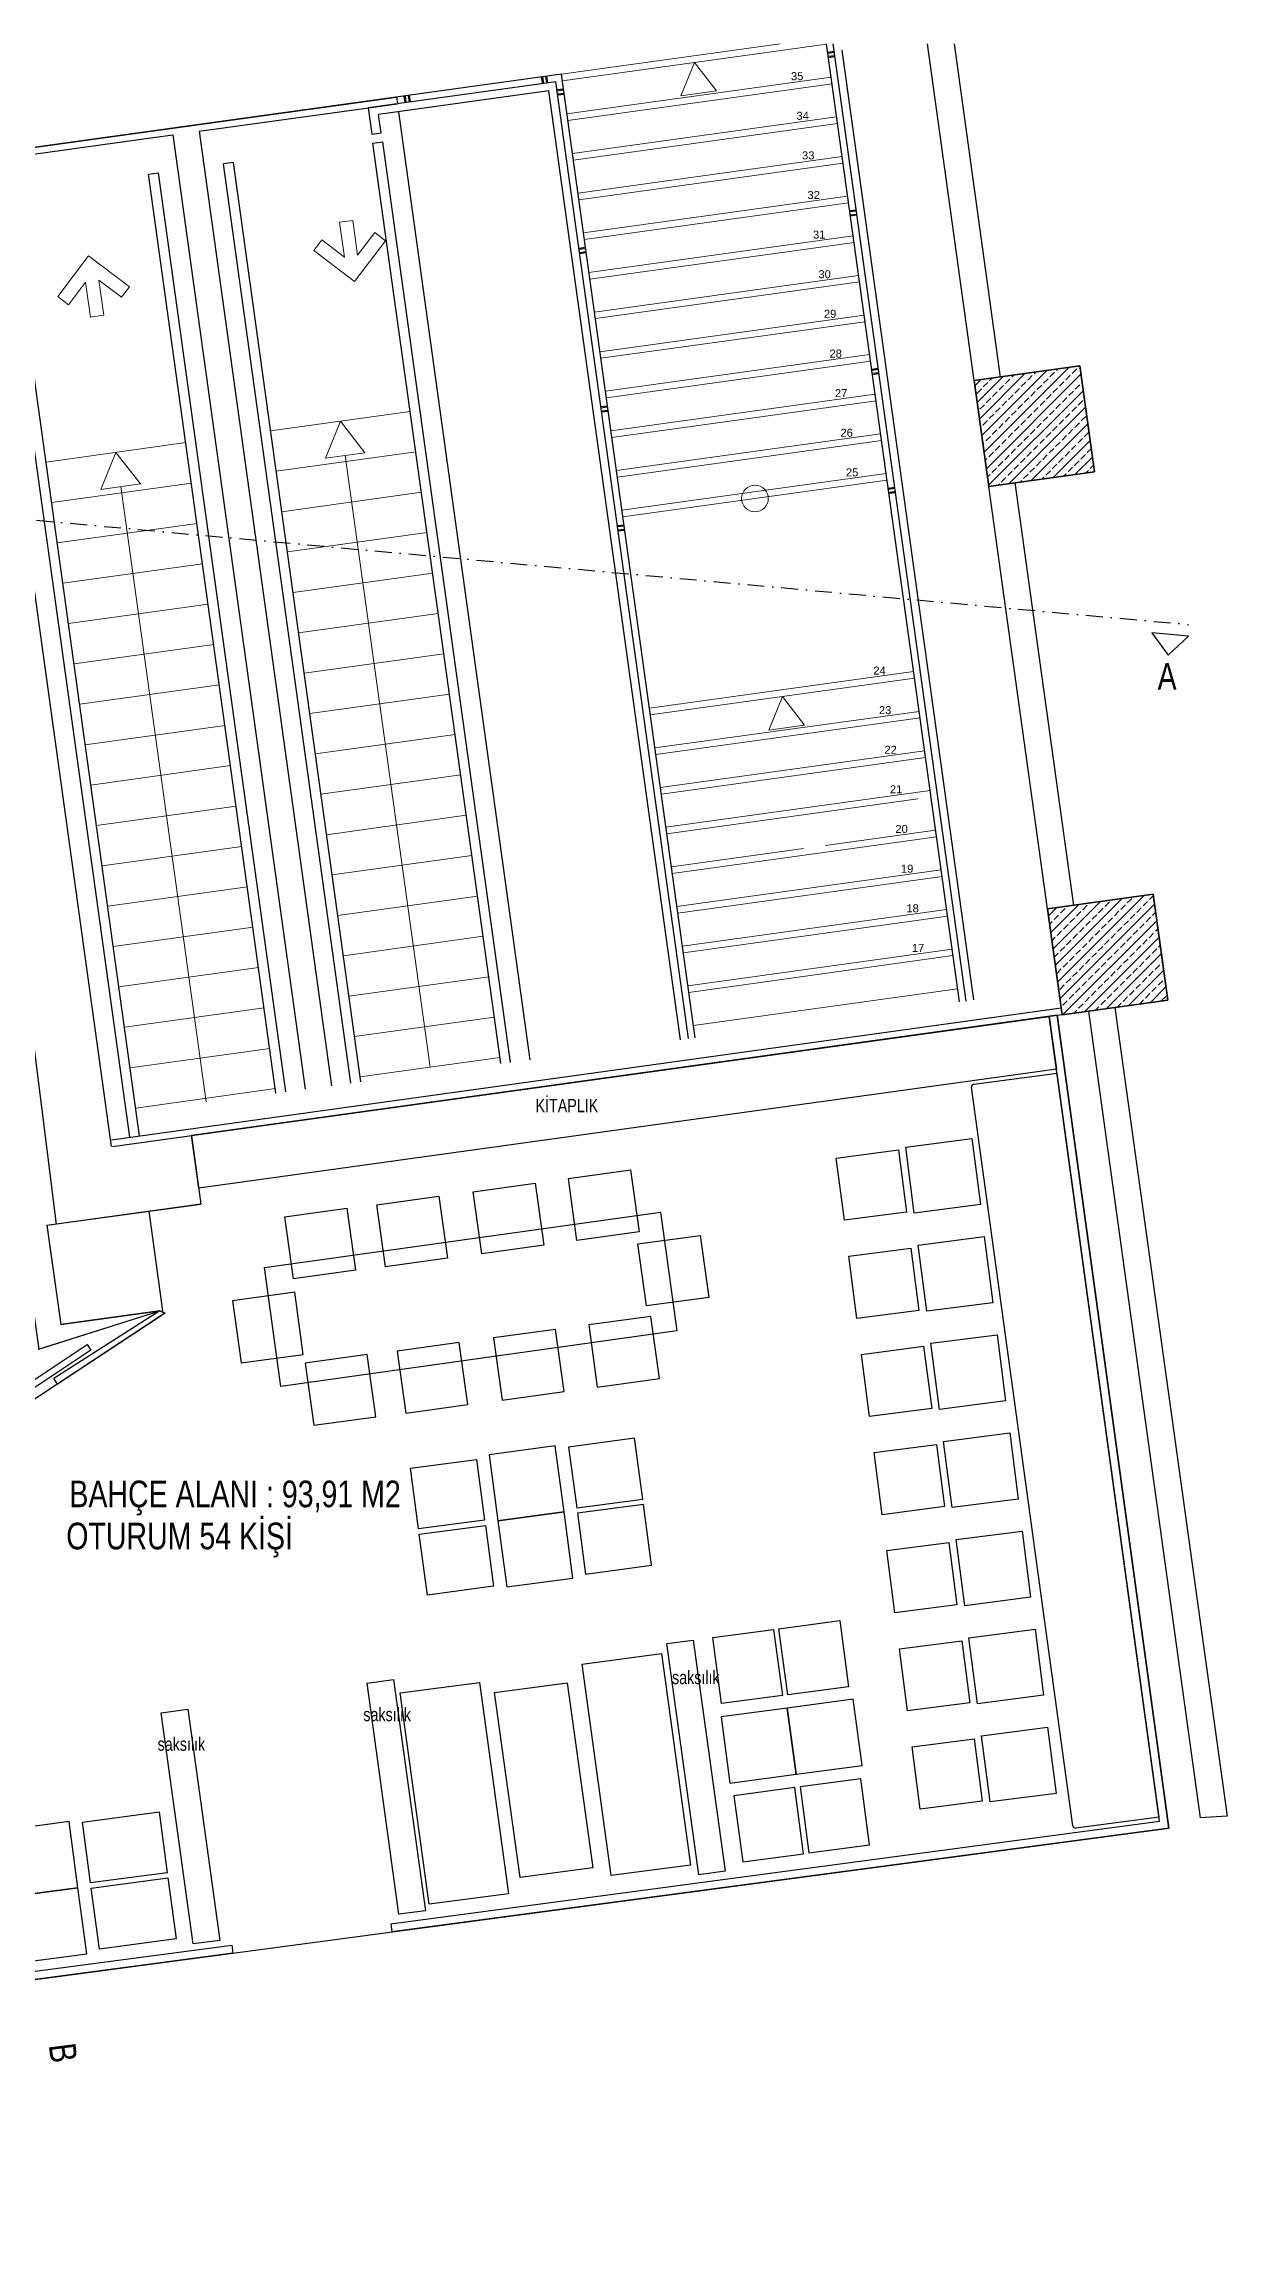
# Model space of a CAD drawing. Header units: millimetres. Extents: x 14735 to 40675, y 3704 to 9569.
# Drawn here: x 16732 to 17619, y 3855 to 5503 of the extents above; entities that cross this region are included whole.
import ezdxf

# ---------------------------------------------------------------- set-up
doc = ezdxf.new("R2010")
doc.units = ezdxf.units.MM
doc.linetypes.add('DASHDOT', pattern=[25.4, 12.7, -6.35, 0, -6.35])
doc.layers.get('0').update_dxf_attribs({"lineweight": 25})
for name, color, linetype, lineweight in [('cephe8', 252, 'Continuous', 13), ('doğrama', 146, 'Continuous', 25), ('duvar', 27, 'Continuous', 30), ('kesitçizgisi', 7, 'DASHDOT', 25), ('kolon', 68, 'Continuous', 35), ('merdiven', 59, 'Continuous', 20), ('tarama', 252, 'Continuous', 13), ('tefris', 30, 'Continuous', 30), ('tefrişoturum', 59, 'Continuous', 25), ('yazı', 7, 'Continuous', 20), ('yürüyen merdiven', 177, 'Continuous', 25)]:
    doc.layers.add(name, color=color, linetype=linetype, lineweight=lineweight)
doc.styles.add('1.20', font='arial.ttf', dxfattribs={"width": 0.8, "height": 6})
doc.styles.add('uban-2', font='GOTHIC.TTF', dxfattribs={"width": 0.8})
pattern_1 = [(45, (-12556.103, -2466.417), (-7.071068, 7.071068), []), (45, (-12549.043, -2466.417), (-7.071068, 7.071068), [4.8, -2])]

# ---------------------------------------------------------------- blocks, each defined once
blk = doc.blocks.new('tefriş')
at = {"layer": 'tefris', "linetype": 'Continuous'}
for points in [[(262.8, -454), (906.1, -364.8), (911.6, -404.4), (268.3, -493.6)], [(854.5, -505.9), (804.9, -512.3), (798.5, -462.7), (848.1, -456.3)], [(863.8, -579.5), (814.3, -585.9), (807.9, -536.3), (857.4, -529.9)], [(873.4, -653.1), (823.8, -659.5), (817.4, -609.9), (867, -603.5)], [(492.6, -742.9), (542.2, -736.3), (535.5, -686.8), (486, -693.4)], [(882.9, -726.7), (833.3, -733.1), (826.9, -683.5), (876.5, -677.1)], [(499.2, -792.5), (548.8, -785.9), (542.2, -736.3), (492.6, -742.9)], [(892.2, -800.3), (842.7, -806.7), (836.2, -757.1), (885.8, -750.7)], [(619.3, -835.1), (639.1, -832.5), (663, -1005.8), (643.2, -1008.4)], [(901.9, -873.8), (852.3, -880.2), (845.9, -830.7), (895.5, -824.2)], [(394.5, -864.7), (414.3, -862.1), (438.2, -1035.4), (418.4, -1038)], [(490, -871.8), (544.6, -864.6), (563.8, -1003.3), (509.3, -1010.5)], [(240.1, -886.9), (260, -884.3), (283.9, -1057.6), (264, -1060.2)], [(660, -890), (666.6, -939.6), (716.2, -933), (709.6, -883.4)], [(709.6, -883.4), (716.2, -933), (765.7, -926.4), (759.1, -876.8)], [(911.3, -947.4), (861.7, -953.8), (855.3, -904.3), (904.9, -897.8)], [(171, -968.5), (121.4, -975.1), (128.1, -1024.7), (177.6, -1018.1)], [(177.6, -1018.1), (128.1, -1024.7), (134.7, -1074.3), (184.2, -1067.6)]]:
    blk.add_lwpolyline(points, close=True, dxfattribs=at)
at = {"layer": 'tefris', "linetype": 'Continuous', "elevation": -99.1}
blk.add_lwpolyline([(614.5, -511.5), (626.9, -600.6), (329.8, -642.2), (317.4, -553.1)], close=True, dxfattribs=at)
at = {"layer": 'tefrişoturum'}
for p, q in [((849.5, -415.5), (912, -407.4)), ((988.5, -965.3), (912, -407.4)), ((923.8, -971.7), (847.8, -417.7)), ((988.5, -965.3), (926, -973.4))]:
    blk.add_line(p, q, dxfattribs=at)
for points in [[(746.4, -471), (793.1, -464.9), (799.1, -511.6), (752.5, -517.6)], [(474.1, -496.2), (520.6, -489.7), (527.1, -536.3), (480.5, -542.7)], [(545.5, -486.3), (592, -479.9), (598.5, -526.4), (551.9, -532.9)], [(332.7, -515), (379.3, -508.5), (385.7, -555.1), (339.2, -561.5)], [(401.9, -506), (448.4, -499.5), (454.9, -546.1), (408.3, -552.5)], [(755.8, -544.6), (802.4, -538.6), (808.4, -585.2), (761.8, -591.2)], [(567.1, -642.7), (613.7, -636.2), (607.3, -589.7), (560.7, -596.1)], [(423.5, -662.3), (470.1, -655.8), (463.6, -609.3), (417.1, -615.7)], [(495.7, -652.5), (542.3, -646), (535.8, -599.5), (489.3, -605.9)], [(354.4, -671.3), (401, -664.9), (394.5, -618.3), (348, -624.8)], [(765.3, -618.2), (811.9, -612.1), (818, -658.7), (771.4, -664.8)], [(774.8, -691.7), (821.5, -685.7), (827.5, -732.3), (780.9, -738.4)], [(784.2, -765.3), (830.8, -759.3), (836.8, -805.9), (790.2, -812)], [(793.9, -838.9), (840.5, -832.9), (846.5, -879.5), (799.9, -885.5)], [(803.2, -912.5), (849.9, -906.5), (855.9, -953.1), (809.3, -959.1)]]:
    blk.add_lwpolyline(points, close=True, dxfattribs=at)
at = {"layer": 'tefrişoturum', "elevation": -99.1}
for points in [[(597.6, -535.2), (644.2, -529.1), (650.7, -575.6), (604.1, -581.8)], [(340.2, -571.6), (293.6, -578.1), (300.1, -624.6), (346.6, -618.2)]]:
    blk.add_lwpolyline(points, close=True, dxfattribs=at)
at = {"layer": 'tefrişoturum', "linetype": 'Continuous'}
for points in [[(545.6, -687.7), (551.7, -733.3), (601.2, -726.7), (595.1, -681.1)], [(476.5, -696.9), (482.6, -742.5), (433.1, -749.1), (427, -703.5)], [(552.2, -737.3), (558.3, -782.9), (607.8, -776.3), (601.8, -730.7)], [(483.2, -746.5), (489.2, -792.1), (439.7, -798.7), (433.6, -753.1)], [(755.6, -867.4), (710, -873.4), (703.4, -823.9), (749, -817.8)], [(706, -874), (660.4, -880), (653.8, -830.5), (699.4, -824.4)], [(555.8, -850.4), (615.3, -842.6), (637.1, -1001.1), (577.6, -1008.9)], [(419.2, -872), (478.7, -864.2), (500.5, -1022.7), (441, -1030.5)], [(764.8, -936.4), (719.2, -942.5), (725.8, -992), (771.4, -986)], [(715.2, -943), (669.6, -949.1), (676.2, -998.6), (721.8, -992.6)], [(187.1, -1014.5), (181, -968.9), (238.5, -961.3), (244.5, -1006.9)], [(193.7, -1064.1), (187.6, -1018.5), (245.1, -1010.8), (251.2, -1056.4)]]:
    blk.add_lwpolyline(points, close=True, dxfattribs=at)
at = {"layer": 'tefrişoturum'}
for centre, start, end in [((849.8, -417.5), 97.3739, 187.3739), ((925.8, -971.4), 187.3739, 277.3739)]:
    blk.add_arc(centre, 2, start, end, dxfattribs=at)
blk = doc.blocks.new('aquaplan')
at = {"layer": 'tarama'}
h = blk.add_hatch(dxfattribs=at)
h.set_pattern_fill('JIS_STN_2.5', color=256, scale=4)
h.set_pattern_definition(pattern_1)
h.paths.add_polyline_path([(929, 123), (849.8, 112), (860.8, 32.7), (940, 43.7)])
h = blk.add_hatch(dxfattribs=at)
h.set_pattern_fill('JIS_STN_2.5', color=256, scale=4)
h.set_pattern_definition(pattern_1)
h.paths.add_polyline_path([(984, -273.2), (904.8, -284.2), (915.8, -363.5), (995, -352.5)])
for p, q in [((983, -77.1), (995.4, -93.9)), ((1010.7, -79.6), (983, -77.1)), ((1010.7, -79.6), (995.4, -93.9))]:
    blk.add_line(p, q)
at = {"layer": 'cephe8'}
for p, q in [((441.7, -402.8), (378, 55.8)), ((273.7, -428.9), (209.7, 32.5)), ((706, -124.9), (695.8, -150)), ((706, -124.9), (722.6, -146.3)), ((722.6, -146.3), (695.8, -150))]:
    blk.add_line(p, q, dxfattribs=at)
for points in [[(385.1, 186.4), (354.5, 209.5), (360.6, 217.5), (377.5, 204.6), (373.9, 230.8), (383.8, 232.2), (387.4, 206), (400.3, 223), (408.2, 216.9), (385.1, 186.4)], [(185.6, 205.6), (216.2, 182.4), (210.2, 174.5), (193.2, 187.3), (196.9, 161.1), (186.9, 159.7), (183.3, 185.9), (170.5, 168.9), (162.5, 175), (185.6, 205.6)]]:
    blk.add_lwpolyline(points, dxfattribs=at)
for points in [[(363.2, 53.8), (392.9, 57.9), (374.5, 81.6)], [(194.8, 30.4), (224.5, 34.5), (206.1, 58.2)]]:
    blk.add_lwpolyline(points, close=True, dxfattribs=at)
blk.add_circle((685.4, 23.6), 10, dxfattribs=at)
at = {"layer": 'doğrama'}
for p, q in [((202.8, -457.2), (915.1, -358.4)), ((203.5, -462.2), (915.8, -363.4)), ((988.9, -968.3), (906.1, -364.7)), ((912.2, -363.9), (995.8, -973.5)), ((239, -585.5), (159.6, -636.2)), ((242.9, -587.3), (162.3, -640.4)), ((242.9, -587.3), (239, -585.5)), ((162.3, -640.4), (159.6, -636.2)), ((412.3, -1045.2), (988.9, -968.3)), ((995.8, -973.5), (413.1, -1051.2)), ((412.3, -1045.2), (413.1, -1051.2)), ((293.7, -1067.2), (-1324.4, -1283.1)), ((-1316.6, -1275.9), (292.9, -1061.1)), ((292.9, -1061.1), (293.7, -1067.2))]:
    blk.add_line(p, q, dxfattribs=at)
blk.add_lwpolyline([(184.6, -610.9), (187.3, -615.1), (141.4, -645.4), (138.7, -641.2)], close=True, dxfattribs=at)
at = {"layer": 'duvar'}
for p, q in [((849.8, 112), (814.8, 364.5)), ((869.6, 114.7), (835, 364.5)), ((924.6, -281.5), (880.6, 35.5)), ((904.8, -284.2), (860.8, 32.7)), ((935.5, -360.7), (1019.4, -965.6)), ((955.4, -358), (1039.5, -964.4)), ((262.8, -454.1), (269.8, -505.6)), ((154.3, -521.4), (269.8, -505.6)), ((154.3, -521.4), (164.7, -595.8)), ((241.3, -585.5), (231.1, -510.9)), ((148.1, -614.3), (239, -585.5)), ((239, -585.5), (164.7, -595.8)), ((1039.5, -964.4), (1019.4, -965.6))]:
    blk.add_line(p, q, dxfattribs=at)
at = {"layer": 'kesitçizgisi'}
blk.add_line((-1174.2, 126.8), (1010.7, -70.9), dxfattribs=at)
at = {"layer": 'kolon'}
for points in [[(929, 123), (849.8, 112), (860.8, 32.7), (940, 43.7)], [(984, -273.2), (904.8, -284.2), (915.8, -363.5), (995, -352.5)]]:
    blk.add_lwpolyline(points, close=True, dxfattribs=at)
at = {"layer": 'merdiven'}
for p, q in [((540.3, 341.7), (704.4, 364.5)), ((541, 336.8), (739.1, 364.2)), ((640, 350.5), (629.9, 325.5)), ((640, 350.5), (656.6, 329.2)), ((544.4, 312), (742.5, 339.5)), ((545.1, 307), (743.2, 334.5)), ((656.6, 329.2), (629.9, 325.5)), ((548.5, 282.3), (746.6, 309.8)), ((549.2, 277.3), (747.3, 304.8)), ((552.7, 252.6), (750.8, 280.1)), ((553.3, 247.6), (751.5, 275.1)), ((556.8, 222.9), (754.9, 250.3)), ((557.5, 217.9), (755.6, 245.4)), ((560.9, 193.1), (759, 220.6)), ((561.6, 188.2), (759.7, 215.7)), ((565, 163.4), (763.1, 190.9)), ((565.7, 158.5), (763.8, 186)), ((569.2, 133.7), (767.3, 161.2)), ((569.8, 128.8), (767.9, 156.2)), ((573.3, 104), (771.4, 131.5)), ((574, 99), (772.1, 126.5)), ((577.4, 74.3), (775.5, 101.8)), ((322.1, 74.3), (426.9, 88.8)), ((578.1, 69.3), (776.2, 96.8)), ((581.5, 44.6), (779.6, 72)), ((582.2, 39.6), (780.3, 67.1)), ((153.7, 50.9), (258.5, 65.5)), ((326.3, 44), (431.1, 58.6)), ((157.9, 20.7), (262.7, 35.2)), ((585.6, 14.8), (783.7, 42.3)), ((586.3, 9.9), (784.4, 37.4)), ((330.5, 13.7), (435.3, 28.3)), ((162.1, -9.6), (266.9, 4.9)), ((334.7, -16.5), (439.5, -2)), ((166.3, -39.9), (271.1, -25.4)), ((338.9, -46.8), (443.7, -32.3)), ((170.5, -70.2), (275.3, -55.6)), ((343.1, -77.1), (447.9, -62.5)), ((174.7, -100.4), (279.5, -85.9)), ((347.3, -107.4), (452.1, -92.8)), ((606.3, -133.7), (804.4, -106.2)), ((606.9, -138.7), (805, -111.2)), ((178.9, -130.7), (283.7, -116.2)), ((351.5, -137.6), (456.3, -123.1)), ((183.1, -161), (287.9, -146.5)), ((610.4, -163.4), (808.5, -136)), ((611.1, -168.4), (809.2, -140.9)), ((355.7, -167.9), (460.5, -153.4)), ((187.3, -191.3), (292.1, -176.7)), ((614.5, -193.2), (812.6, -165.7)), ((615.2, -198.1), (813.3, -170.6)), ((359.9, -198.2), (464.7, -183.6)), ((618.6, -222.9), (816.7, -195.4)), ((191.5, -221.5), (296.3, -207)), ((364.1, -228.5), (468.9, -213.9)), ((619.3, -227.8), (807.5, -201.7)), ((623.4, -257.5), (821.5, -230.1)), ((738.3, -236.6), (820.8, -225.1)), ((195.7, -251.8), (300.5, -237.3)), ((368.3, -258.7), (473.1, -244.2)), ((622.7, -252.6), (721.8, -238.9)), ((626.9, -282.3), (825, -254.8)), ((627.6, -287.3), (825.7, -259.8)), ((199.9, -282.1), (304.7, -267.6)), ((372.5, -289), (477.3, -274.5)), ((631, -312), (829.1, -284.5)), ((631.7, -317), (829.8, -289.5)), ((204.1, -312.4), (308.9, -297.8)), ((376.7, -319.3), (481.5, -304.7)), ((208.3, -342.6), (313.1, -328.1)), ((635.1, -341.7), (833.2, -314.3)), ((635.8, -346.7), (833.9, -319.2)), ((380.9, -349.6), (485.7, -335)), ((639.2, -371.5), (837.3, -344)), ((212.5, -372.9), (317.3, -358.4)), ((385.1, -379.8), (489.9, -365.3)), ((216.7, -403.2), (321.5, -388.7)), ((389.3, -410.1), (494.1, -395.6)), ((220.9, -433.5), (325.7, -418.9))]:
    blk.add_line(p, q, dxfattribs=at)
at = {"layer": 'yürüyen merdiven'}
for p, q in [((838.7, -353.9), (739.1, 364.5)), ((843.7, -353.2), (744.1, 364.5)), ((849.6, -352.4), (750.8, 359.8)), ((540.3, 341.7), (61.1, 275.2)), ((536, 336.1), (395.3, 316.5)), ((635.6, -381.4), (536, 336.1)), ((640.5, -380.7), (540.3, 341.7)), ((99.5, 280.6), (416.5, 324.5)), ((268.6, 299), (417.2, 319.6)), ((395.3, 316.5), (398, 296.7)), ((530.9, 329.3), (403, 311.6)), ((416.5, 324.5), (417.2, 319.6)), ((418, 313.6), (516.6, -397.2)), ((629.6, -382.2), (530.9, 329.3)), ((268.6, 299), (367.9, -416.7)), ((398, 296.7), (405, 297.7)), ((405, 297.7), (403, 311.6)), ((100.2, 275.6), (233.9, 294.2)), ((233.9, 294.2), (248.8, 296.2)), ((248.8, 296.2), (348.1, -419.3)), ((398.9, 290.1), (406.4, 291.1)), ((494.7, -400.1), (398.9, 290.1)), ((502.1, -399.2), (406.4, 291.1)), ((61.1, 275.2), (161.3, -520.5)), ((101, 269.7), (202.6, -462.3)), ((230.6, 266.7), (238, 267.8)), ((326.1, -422.2), (230.6, 266.7)), ((333.6, -421.2), (238, 267.8)), ((294.2, 275.6), (286.7, 274.5)), ((382.4, -414.9), (286.7, 274.5)), ((389.8, -413.9), (294.2, 275.6)), ((216.4, -455.4), (118.3, 251.2)), ((223.8, -454.3), (125.8, 252.2))]:
    blk.add_line(p, q, dxfattribs=at)
for points in [[(739.9, 358.4), (744.8, 359)], [(740, 357.6), (744.9, 358.2)], [(740.3, 355.2), (745.2, 355.8)], [(740.4, 354.4), (745.3, 355)], [(526.2, 334.7), (525.4, 339.6)], [(527, 334.8), (526.2, 339.7)], [(529.4, 335.1), (528.6, 340.1)], [(530.1, 335.3), (529.4, 340.2)], [(536.8, 330.2), (541.8, 330.8)], [(536.9, 329.4), (541.9, 330)], [(423.1, 320.4), (422.4, 325.3)], [(423.9, 320.5), (423.2, 325.4)], [(426.3, 320.8), (425.5, 325.8)], [(427.1, 321), (426.3, 325.9)], [(537.2, 327), (542.2, 327.6)], [(537.3, 326.2), (542.3, 326.8)], [(756.4, 239.5), (761.3, 240.1)], [(756.5, 238.7), (761.4, 239.3)], [(756.8, 236.3), (761.7, 236.9)], [(756.9, 235.5), (761.8, 236.2)], [(553.3, 211.3), (558.3, 212)], [(553.4, 210.5), (558.4, 211.2)], [(553.7, 208.2), (558.7, 208.8)], [(553.8, 207.4), (558.8, 208)], [(772.9, 120.6), (777.8, 121.3)], [(773, 119.8), (777.9, 120.5)], [(773.3, 117.5), (778.2, 118.1)], [(773.4, 116.7), (778.3, 117.3)], [(569.8, 92.5), (574.8, 93.1)], [(569.9, 91.7), (574.9, 92.3)], [(570.2, 89.3), (575.2, 89.9)], [(570.3, 88.5), (575.3, 89.1)], [(785.2, 31.4), (790.2, 32.1)], [(785.3, 30.6), (790.3, 31.3)], [(785.6, 28.3), (790.6, 28.9)], [(785.7, 27.5), (790.7, 28.1)], [(582.2, 3.3), (587.1, 3.9)], [(582.3, 2.5), (587.2, 3.1)], [(582.6, 0.1), (587.5, 0.7)], [(582.7, -0.7), (587.6, -0.1)]]:
    blk.add_lwpolyline(points, dxfattribs=at)
at = {"layer": 'cephe8', "style": '1.20'}
for s, p in [('35', (712.4, 337.3)), ('34', (716.5, 307.6)), ('33', (720.7, 277.9)), ('32', (724.8, 248.2)), ('31', (728.9, 218.5)), ('30', (733, 188.8)), ('29', (737.1, 159.1)), ('28', (741.3, 129.3)), ('27', (745.4, 99.6)), ('26', (749.5, 69.9)), ('25', (753.6, 40.2)), ('24', (774.2, -108.4)), ('23', (778.4, -138.1)), ('22', (782.5, -167.8)), ('21', (786.6, -197.5)), ('20', (790.7, -227.2)), ('19', (794.9, -257)), ('18', (799, -286.7)), ('17', (803.1, -316.4))]:
    blk.add_text(s, height=6, dxfattribs=at).set_placement(p)
at = {"layer": 'yazı', "insert": (987.4, -99.8), "char_height": 20, "attachment_point": 1, "style": 'uban-2'}
blk.add_mtext_dynamic_manual_height_columns('A', width=208.904, gutter_width=12.5, heights=[0], dxfattribs=at)
at = {"layer": 'yazı', "insert": (175.5, -1133.6), "char_height": 20, "attachment_point": 1, "rotation": 277.2899, "style": 'uban-2'}
blk.add_mtext_dynamic_manual_height_columns('B', width=208.904, gutter_width=12.5, heights=[0], dxfattribs=at)

msp = doc.modelspace()

# ---------------------------------------------------------------- linework, layer by layer
at = {"layer": 'Defpoints', "elevation": 0}
msp.add_lwpolyline([(15639.61, 5411.22), (16621.1, 5411.22), (16654.33, 5147.43), (16579.92, 5138.06), (16589.92, 5058.68), (16664.33, 5068.06), (16704.33, 4750.57), (16629.92, 4741.19), (16639.92, 4661.82), (16707.54, 4670.19), (16728.07, 4523.72), (16818.96, 4552.54), (16822.8, 4550.81), (16607.29, 4408.71), (16558.91, 4487.01), (16361.34, 4356.74), (16356.55, 4364.37), (16343.83, 4356.39), (16298.01, 4429.16), (16310.71, 4437.15), (16198.58, 4615.23), (15519.55, 4719.09)], dxfattribs=at)
msp.add_lwpolyline([(17575.72, 4164.55), (17492.07, 4774.18), (16842.68, 4684.08), (16849.76, 4632.47), (16734.24, 4616.62), (16744.67, 4542.23), (16818.96, 4552.54), (16822.8, 4550.81), (16607.29, 4408.71), (16622.17, 4384.62), (16089.78, 4086.86), (15392.74, 4501.29), (15255.55, 3854.98), (17575.72, 4164.55)], close=True, dxfattribs=at)

# ---------------------------------------------------------------- block references
for name in ['aquaplan', 'tefriş']:
    msp.add_blockref(name, (16579.92, 5138.06, 0))

# ---------------------------------------------------------------- texts
at = {"layer": 'yazı', "attachment_point": 1, "style": 'uban-2'}
for s, width, insert, char_height in [('KİTAPLIK', 208.9045, (17100.77, 4711.41, 0), 10), ('BAHÇE ALANI : 93,91 M2', 292.9604, (16751.1, 4425.24, 0), 20), ('OTURUM 54 KİŞİ', 208.9045, (16748.76, 4393.68, 0), 20), ('saksılık', 208.9045, (17203.14, 4282.61, 0), 10), ('saksılık', 208.9045, (16971.62, 4254.83, 0), 10), ('saksılık', 208.9045, (16817.26, 4232.62, 0), 10)]:
    msp.add_mtext_dynamic_manual_height_columns(s, width=width, gutter_width=12.5, heights=[0], dxfattribs=dict(at, insert=insert, char_height=char_height))

doc.saveas('drawing.dxf')
